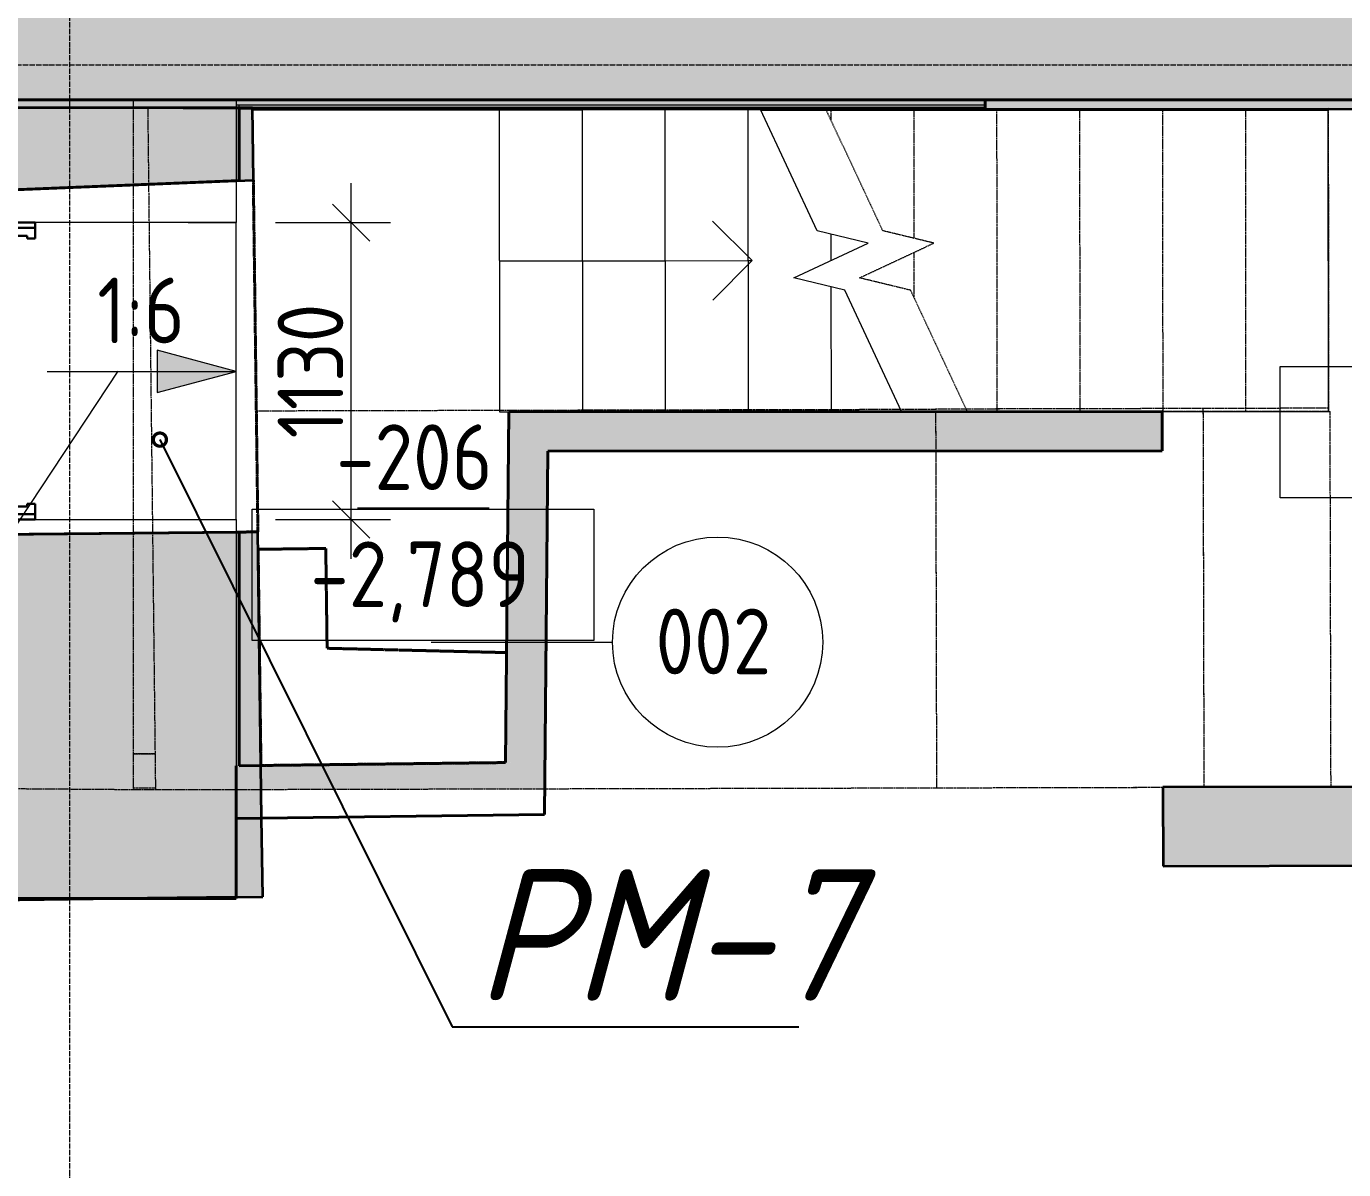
# Model space of a CAD drawing. Header units: millimetres. Extents: x 749182 to 2267578, y 70462 to 311449.
# Drawn here: x 1989139 to 1994152, y 226424 to 230775 of the extents above; entities that cross this region are included whole.
import ezdxf
from ezdxf import colors
from ezdxf.entities.mleader import LeaderData, LeaderLine
from ezdxf.math import Vec2, Vec3

# ---------------------------------------------------------------- set-up
doc = ezdxf.new("R2010")
doc.units = ezdxf.units.MM
for name, pattern in [('ADSK_Линия сетки', [25, 20, -2.5, 0, -2.5]), ('ADSK_Сверху', [4.5, 3, -1.5]), ('ADSK_Снесено', [4.5, 3, -1.5]), ('осеваяX2', [4, 2.5, -0.5, 0.5, -0.5])]:
    doc.linetypes.add(name, pattern=pattern)
doc.layers.get('Defpoints').update_dxf_attribs({"color": 255})
for name, color, linetype, lineweight in [('Аннотация', 7, 'Continuous', 9), ('Двери', 7, 'Continuous', 20), ('Каркас', 7, 'Continuous', 9), ('Лестницы', 7, 'Continuous', 18), ('Марки', 7, 'Continuous', 20), ('Марки дверей', 7, 'Continuous', 20), ('Марки помещений', 7, 'Continuous', 20), ('Оси', 165, 'осеваяX2', 13), ('отметки', 7, 'Continuous', 20), ('Пандусы', 7, 'Continuous', 18), ('Перекрытие', 7, 'Continuous', 18), ('Размер', 7, 'Continuous', 13), ('размеры', 7, 'Continuous', 9), ('Стены', 184, 'Continuous', 40), ('Стены внутренние', 7, 'Continuous', 18), ('Стены наружные', 7, 'Continuous', 18), ('Стены разрез', 7, 'Continuous', 35), ('Стены штриховка', 7, 'Continuous', 18), ('Стрелки вверх', 7, 'Continuous', 18)]:
    doc.layers.add(name, color=color, linetype=linetype, lineweight=lineweight)
doc.layers.add('Отметки потолка', color=253, linetype='Continuous')
doc.styles.add('GOST 2.304_new', font='isocpeur.ttf', dxfattribs={"width": 0.9, "oblique": 15})
doc.styles.add('GOST Common', font='GOST_Common.ttf', dxfattribs={"width": 0.9, "height": 350})
doc.styles.add('GOST Common_1', font='GOST_Common.ttf', dxfattribs={"width": 0.9, "height": 250})
doc.dimstyles.new('ADSK_Основной_2_5_мм_Округление_до_1_мм', dxfattribs={"dimscale": 304.8, "dimtxt": 251.428749, "dimasz": 0.463911, "dimexe": 0.492126, "dimexo": 0.492126, "dimgap": 0.098425, "dimtad": 1, "dimdec": 0, "dimdsep": 46, "dimtxsty": 'GOST Common_1', "dimblk1": 'OBLIQUE', "dimblk2": 'OBLIQUE', "dimsah": 1, "dimcen": 0.09, "dimdle": 0.492126, "dimazin": 2, "dimtfac": 1, "dimtdec": 4, "dimtix": 1, "dimtmove": 0, "dimatfit": 3, "dimfxl": 0, "dimtvp": 1, "dimtolj": 1, "dimtzin": 0, "dimlwd": 20, "dimlwe": 20, "dimarcsym": 0})

# ---------------------------------------------------------------- blocks, each defined once
blk = doc.blocks.new('Монолитная лестница - ___-685851-00 План подвала')
at = {"layer": 'Лестницы', "color": 253, "linetype": 'ADSK_Сверху', "true_color": 0xaaaaaa}
for p, q in [((35422.9, 19249.2), (35398.4, 19249.1)), ((35576, 19249.5), (35422.9, 19249.2)), ((35426.3, 17808), (35422.9, 19249.2)), ((35646.4, 19249.7), (35576, 19249.5)), ((35899.8, 19250.3), (35646.4, 19249.7)), ((34625.4, 19247.3), (34404.2, 19246.7)), ((34404.2, 19246.7), (34407.6, 17805.6)), ((34885.4, 19247.9), (34625.4, 19247.3)), ((35155, 19248.5), (34885.4, 19247.9)), ((35398.4, 19249.1), (35155, 19248.5)), ((34746.9, 17806.4), (34888.8, 17806.7)), ((34888.8, 17806.7), (35158.4, 17807.3)), ((35158.4, 17807.3), (35269.2, 17807.6)), ((35401.8, 17807.9), (35269.2, 17807.6)), ((35401.8, 17807.9), (35426.3, 17808)), ((35426.3, 17808), (35579.4, 17808.3)), ((35579.4, 17808.3), (35649.9, 17808.5)), ((35649.9, 17808.5), (35908.9, 17809.1))]:
    blk.add_line(p, q, dxfattribs=at)
blk = doc.blocks.new('Типовая двутавровая балка _АСТО 20-93_ Балки - 130х360мм-840536-00 План подвала')
at = {"layer": 'Каркас', "color": 253, "linetype": 'ADSK_Сверху', "true_color": 0xb2b2b2}
for p, q in [((-3587.2, 67.5), (-3670, 67.5)), ((-3669.7, -62.5), (-3585.5, -62.5))]:
    blk.add_line(p, q, dxfattribs=at)
at = {"layer": 'Каркас', "color": 253, "linetype": 'ADSK_Сверху', "true_color": 0xaaaaaa}
for p, q in [((-3670, 67.5), (-3587.2, 67.5)), ((-3669.7, -62.5), (-3585.5, -62.5))]:
    blk.add_line(p, q, dxfattribs=at)
blk = doc.blocks.new('Существующие стены подвал - Существующие стены подвал-614279-00 План подвала')
at = {"layer": 'Стены', "true_color": 0xc0c0c0}
h = blk.add_hatch(color=9, dxfattribs=at)
h.paths.add_polyline_path([(56529.9, 8243.7), (56521.9, 9891.6), (55614.7, 9887.2), (55611.4, 9124.2), (54267.7, 9129.7), (54267.1, 9158.6), (49024.4, 9158.6), (49024.4, 8259.7), (51104.6, 8255.3)])
h.paths.add_polyline_path([(55620.1, 11120.2), (56515.8, 11124.6), (56510.3, 12254.8), (55625.1, 12250.4), (55622.3, 11614.6)])
h.paths.add_polyline_path([(55630.5, 13483.5), (56504.2, 13487.8), (56482.7, 17882.1), (56479.3, 17884.3), (56484.1, 18289.1), (56581.1, 18289.1), (56577.9, 18453), (55636.9, 18454), (55634.2, 15862.2), (55639.2, 15463.8), (55633.9, 14274.6)])
h.paths.add_polyline_path([(56557.2, 19523), (56527.9, 21035.6), (56386.8, 21035.6), (56386.5, 21235.8), (56383.9, 21235.8), (56375.1, 23760.7), (56319.5, 23761.6), (56287.6, 28354.9), (56256.8, 36643.2), (56224.2, 43936.9), (48463.8, 43935.7), (48463.9, 43053.1), (55489.3, 43061.9), (55489.3, 40730.4), (55505.9, 37127.7), (55501.3, 36571.4), (55555.6, 28934.4), (55560, 28902.8), (55597.8, 28902.4), (55600, 28900.7), (55598.8, 28652.4), (55594.7, 28648.4), (55598.8, 28619.1), (55592.1, 20992.7), (55638.7, 20178.5), (55638.7, 19524), (56555.3, 19523)])
h.paths.add_polyline_path([(39393.4, 20201.7), (42161.7, 20230.9), (42716.1, 20254.9), (46306.8, 20252.4), (46773.4, 21064.2), (46669.7, 25898.2), (45913.1, 25900.5), (45930.2, 21076.8), (41376.5, 21087.9), (41376.1, 20955.6), (40178.1, 20958.6), (40178.1, 21091.2), (38511, 21094.3), (38521, 20373.6), (39393.4, 20368.1), (39393.4, 20230.7)])
h.paths.add_polyline_path([(18977.5, 20357.5), (18995.8, 20697.6), (18995.8, 21071.6), (18965.8, 21071.6), (18965.8, 20652.5), (18455.8, 20408.6), (18495.2, 20367.6), (18965.8, 20357.7)])
h.paths.add_polyline_path([(18424, 20369.1), (18455.8, 20408.6), (18455.8, 21072.6), (10754.2, 21086.2), (10745.7, 20457.8), (11345.8, 20457.8), (18045.3, 20377.1), (18211.4, 20373.6)])
h.paths.add_polyline_path([(37360, 20380.9), (37354.8, 21098.2), (30807, 21114.6), (30787, 20709.4), (30787, 20839.4), (30777, 20701.8), (30787.2, 20395.3), (34405.1, 20387.9), (35898.2, 20390.1), (37359.7, 20380.9)])
h.paths.add_polyline_path([(46613, 28542.5), (46612.9, 28546.1), (46607.5, 28863.4), (46597, 32746.9), (46594.2, 32921.9), (46603.3, 32922), (46599.4, 34522.4), (45850, 34541.9), (45850, 34540.6), (45780, 34540.4), (45780, 34543.7), (45778.3, 34543.8), (45781.2, 30723), (45896.1, 30722.1), (45903.8, 28546.1), (46608.3, 28542.6)])
h.paths.add_polyline_path([(45777.6, 35501.1), (45777.7, 35501.2), (45778.6, 35510.4), (45847.6, 35510.6), (45847.7, 35502.9), (46596.9, 35522.5), (46594.2, 36634.1), (46597.1, 37232.1), (46589.8, 43050.7), (47467.9, 43051.8), (47467.8, 43935.5), (45825.2, 43935.3), (45871.2, 35688.5), (45777.4, 35688), (45777.6, 35511.4)])
h = blk.add_hatch(color=9, dxfattribs=at)
h.paths.add_polyline_path([(49329.7, 9158.6), (49871.2, 9158.6), (49875.6, 14294.9), (49329, 14292.9), (49340.7, 13116.9), (46823.6, 13096.8), (46825.5, 14679.6), (46270, 14679.6), (46224.6, 13092), (42727.9, 13086.3), (42730.1, 14665.6), (42185, 14665.6), (42201.5, 12893.6), (40707.4, 12828.9), (40703.8, 13065.5), (39413.6, 13045.8), (39406.3, 14749.4), (38599.2, 14751.8), (38614.8, 13626), (37409.2, 13633.4), (37378.7, 17812.6), (35269.2, 17807.6), (35269.9, 17507.6), (36952, 17511.6), (36985, 12975.8), (38529.6, 12970.2), (38529.6, 12441.4), (46543.8, 12521.2), (49329.7, 12548.5), (49324.4, 9158.6)])
h.paths.add_polyline_path([(49318.4, 15362.9), (49867.2, 15364.9), (49864.2, 15536.8), (53981.4, 15484.8), (53986.4, 15882.7), (49849.9, 15934.4), (49839.1, 20218.7), (53802.2, 20191.2), (53810.6, 21022.2), (49714.8, 21049.2), (49721.2, 23288.6), (49158.9, 23290.2), (49152.9, 21045.6), (48898.2, 21047.6), (48891, 20225.9), (49309.9, 20222.2), (49309.5, 19594.6), (49307.4, 15912.3), (49314.2, 15912.3), (49314.4, 15769), (49318.4, 15363.6)])
h.paths.add_polyline_path([(55639.2, 15463.8), (55634.2, 15862.2), (55119.6, 15868.6), (55114.6, 15470.4), (55634.2, 15463.9)])
h.paths.add_polyline_path([(46826.8, 15715.6), (46826.7, 15765.4), (46818.2, 15765.4), (46818, 15915.1), (46843.2, 20243.8), (47195.9, 20240.7), (47203.1, 21060.8), (46773.4, 21064.2), (46306.8, 20252.3), (46284.7, 15923), (46302, 15923), (46301.1, 15765.4), (46299.7, 15715.6), (46826.1, 15715.6)])
h.paths.add_polyline_path([(42721, 15724.6), (42731.6, 15724.6), (42731.5, 15794.1), (42720.7, 15794.1), (42720.6, 16269.6), (42716.1, 20254.9), (42157, 20230.7), (42162.3, 16051.8), (42173.5, 15889.7), (42175, 15724.6), (42720.7, 15724.6)])
h.paths.add_polyline_path([(39401.8, 15799.5), (39401.8, 15904.1), (39405.7, 16051.8), (39393.4, 20368.1), (38521, 20373.6), (38585.5, 15803.5), (38603.2, 15801.8), (39401.4, 15799.5)])
h.paths.add_polyline_path([(49314.4, 15912.3), (49314.4, 15912.3), (49839.1, 15933.9)])
h.paths.add_polyline_path([(18025.7, 17309.8), (18944.1, 17310.7), (18400.6, 17521.8), (18877.9, 17347.6), (18215.2, 17715.5), (18045.3, 17666.4), (18045.3, 17820.5), (18945.3, 18219.8), (18945.3, 18187), (18978.7, 18187), (18978.4, 18768.6), (18945.3, 18768.3), (18945.3, 18252.7), (18045.3, 18741.2), (18045.3, 18759.5), (18012.3, 18759.1), (18025.7, 17310.2)])
h.paths.add_polyline_path([(18945.3, 17310.7), (18979.1, 17310.7), (18978.6, 17677), (18945.3, 17677), (18945.3, 17310.7)])
h.paths.add_polyline_path([(30789.2, 17377.9), (31843.5, 17390.5), (31825.3, 18779.6), (30788.4, 18769.2), (30789.1, 18187), (30842.4, 18187), (30842.4, 17677), (30789, 17677), (30789.2, 17383.9)])
h.paths.add_polyline_path([(13924.8, 17539.6), (13924.8, 17839.6), (11328.3, 17866.9), (11334.1, 20457.8), (11045.8, 20457.8), (11006.9, 17570.3), (13341.6, 17545.7)])
h.paths.add_polyline_path([(30787.7, 20077.3), (31807.9, 20118.6), (31804.3, 20361.2), (31797.1, 20361.3), (31804.3, 20393.2), (30787.5, 20395.3), (30787.7, 20079.5)])
h.paths.add_polyline_path([(17999.4, 20144), (18045.3, 20144.5), (18045.3, 20154.1), (18294.9, 20208.5), (18424, 20369.1), (17997.2, 20378.1), (17999.3, 20153.6)])
h.paths.add_polyline_path([(18945.3, 20153.3), (18977.6, 20153.6), (18977.5, 20357.5), (18945.3, 20357.5), (18945.3, 20153.6)])
h.paths.add_polyline_path([(55638.7, 20178.5), (55591.1, 21010.4), (55070.5, 21013.9), (55062.1, 20182.5), (55638.7, 20178.5)])
h.paths.add_polyline_path([(49178.9, 26805.3), (49175.3, 28869.1), (49172.8, 28868.6), (49172.1, 28239.6), (49168.3, 26805.4), (49172.8, 26805.4)])
h.paths.add_polyline_path([(49731.2, 26803.8), (49736.5, 28675), (49733.6, 28674.3), (49717.7, 28675), (49717.6, 28706.4), (49685.6, 28706.7), (49684.9, 28661.7), (49672.8, 28658.6), (49178.9, 26805.3), (49714.8, 26803.8)])
h.paths.add_polyline_path([(55598.8, 28619.1), (55555.4, 28936.1), (49736.7, 28987.5), (49721.2, 34397.5), (49675.7, 34396.8), (49676, 34273.9), (49283.2, 33202), (49633.4, 29643.5), (49684.6, 29318.6), (49684.9, 29120), (49652.2, 28970.5), (49685.2, 28976.6), (49685.6, 28956.7), (49736.7, 28956.3), (49736.5, 28675), (55591.1, 28619.2)])
h.paths.add_polyline_path([(49145.3, 28868.6), (49145.3, 28868.8), (49175.3, 28874.8), (49165.7, 34395.9), (49122.2, 34395.8), (49126.1, 32975.3), (49132.5, 32975.4), (49136.2, 32800.6), (49144.2, 28868.6)])
h.paths.add_polyline_path([(49119.2, 35465.8), (49718.1, 35466.9), (49714.8, 36618.6), (55501.3, 36571.4), (55506.2, 37173.9), (48705, 37218.3), (48702.3, 36625.7), (49116, 36624.1), (49119, 35554.6)])
h.paths.add_polyline_path([(47702.3, 36629.7), (47705, 37224.8), (46597.1, 37232.1), (46594.2, 36634.1), (47702.1, 36629.7)])
at = {"layer": 'Стены'}
for p, q in [((30842.4, 20079.5), (31742.4, 20116)), ((31742.4, 18778.8), (30842.4, 18769.8)), ((31754.4, 18778.9), (31825.3, 18779.6)), ((31292.4, 17383.9), (31742.4, 17389.3))]:
    blk.add_line(p, q, dxfattribs=at)
at = {"layer": 'Стены разрез'}
for p, q in [((30787.2, 20395.3), (34405.1, 20387.9)), ((31804.3, 20393.2), (30787.5, 20395.3)), ((31807.9, 20118.6), (31804.3, 20393.2)), ((34405.1, 20387.9), (35898.2, 20390.1)), ((35898.2, 20390.1), (37360, 20380.9)), ((31742.4, 20116), (31807.9, 20118.6)), ((31825.3, 18779.6), (31742.4, 18778.8)), ((31836.9, 17890.5), (31825.3, 18779.6)), ((31839.6, 17690.5), (31836.9, 17890.5)), ((37378.7, 17812.6), (35269.2, 17807.6)), ((35269.2, 17807.6), (35269.9, 17507.6)), ((31843.5, 17390.5), (31839.6, 17690.5)), ((35269.9, 17507.6), (36952, 17511.6)), ((30789.2, 17377.9), (31292.4, 17383.9)), ((31742.4, 17389.3), (31843.5, 17390.5))]:
    blk.add_line(p, q, dxfattribs=at)
blk = doc.blocks.new('AC_Дверь_Однопольная_Стальная - Д-12п 1130х2200h-1983165-00 План подвала')
at = {"layer": 'Двери', "linetype": 'Continuous', "lineweight": 30}
for p, q in [((-515, 1415), (-475, 1415)), ((-515, 385), (-515, 1415)), ((-475, 1415), (-475, 385)), ((-565, 385), (-545, 385)), ((-565, 315), (-565, 385)), ((-545, 385), (-515, 385)), ((-545, 315), (-545, 385)), ((-545, 385), (-545, 315)), ((-475, 385), (-515, 385)), ((-515, 385), (-515, 345)), ((515, 385), (545, 385)), ((515, 345), (515, 385)), ((545, 385), (545, 315)), ((545, 385), (565, 385)), ((545, 315), (545, 385)), ((565, 385), (565, 315)), ((-545, 315), (-565, 315)), ((-505, 315), (-545, 315)), ((-515, 345), (-505, 345)), ((-505, 345), (-505, 315)), ((505, 345), (515, 345)), ((505, 315), (505, 345)), ((545, 315), (505, 315)), ((565, 315), (545, 315))]:
    blk.add_line(p, q, dxfattribs=at)
at = {"layer": 'Двери', "linetype": 'Continuous'}
blk.add_arc((-515, 385), 1030, 0, 90, dxfattribs=at)
blk = doc.blocks.new('Новые проёмы подвал - Новые проёмы подвал-999150-00 План подвала')
at = {"layer": 'Стены', "color": 0, "linetype": 'ADSK_Снесено'}
for p, q in [((31825.3, 18779.6), (31807.9, 20118.6)), ((31825.3, 18779.6), (31754.4, 18778.9)), ((32083.6, 18716.6), (31826.2, 18713.3)), ((31826.2, 18713.3), (32083.6, 18716.6)), ((31836.9, 17890.5), (31826.2, 18713.3)), ((32088.6, 18336.6), (32083.6, 18716.6)), ((32083.6, 18716.6), (32088.6, 18336.6)), ((32771.5, 18320.1), (32088.6, 18336.6)), ((32088.6, 18336.6), (32771.5, 18320.1)), ((32767.5, 17901.6), (31836.9, 17890.5))]:
    blk.add_line(p, q, dxfattribs=at)
blk = doc.blocks.new('Высотные отметки - Рамка-5093-00 План подвала')
at = {"layer": 'Аннотация'}
for p, q in [((-6.5, 0), (-6.5, 5)), ((-6.5, 5), (6.5, 5)), ((6.5, 5), (6.5, 0)), ((6.5, 0), (-6.5, 0))]:
    blk.add_line(p, q, dxfattribs=at)
blk = doc.blocks.new('ADSK_Марка_Помещение_ОдноЗначение - Номер-247393-00 План подвала')
at = {"layer": 'Марки помещений'}
blk.add_circle((0, 0), 4, dxfattribs=at)
blk = doc.blocks.new('_Oblique')
at = {"color": 0, "linetype": 'ByBlock', "lineweight": -2}
blk.add_line((-0.5, -0.5), (0.5, 0.5), dxfattribs=at)
blk = doc.blocks.new('*D1877')
at = {"layer": 'Defpoints', "color": 0, "lineweight": 20, "transparency": 16777216}
for p in [(1989937.4, 230028.4), (1990375.3, 230028.4), (1989937.4, 228898.4)]:
    blk.add_point(p, dxfattribs=at)
at = {"layer": 'размеры', "color": 0, "lineweight": 20, "transparency": 16777216}
for p, q in [((1990375.3, 228748.4), (1990375.3, 230178.4)), ((1990087.4, 230028.4), (1990525.3, 230028.4)), ((1990087.4, 228898.4), (1990525.3, 228898.4))]:
    blk.add_line(p, q, dxfattribs=at)
at = {"layer": 'размеры', "color": 0, "lineweight": 20, "transparency": 16777216, "xscale": 141.4, "yscale": 141.4, "zscale": 141.4}
for p, rotation in [((1990375.3, 230028.4), 90), ((1990375.3, 228898.4), 270)]:
    blk.add_blockref('_Oblique', p, dxfattribs=dict(at, rotation=rotation))
at = {"layer": 'размеры', "color": 0, "lineweight": 20, "transparency": 16777216, "insert": (1990220.3, 229463.4), "char_height": 250, "width": 700.591, "attachment_point": 5, "rotation": 90, "style": 'GOST Common_1'}
blk.add_mtext('\\A1;1130', dxfattribs=at)
blk = doc.blocks.new('ADSK_Марка_Перекрытие - Экземпляр_ADSK_Позиция-177290-00 План подвала')
at = {"layer": 'Марки'}
blk.add_line((-2.5, 0), (2.5, 0), dxfattribs=at)
blk = doc.blocks.new('_DotSmall')
at = {"color": 0, "linetype": 'ByBlock', "lineweight": 35, "const_width": 0.5}
blk.add_lwpolyline([(-0.0625, 0, 1), (0.0625, 0, 1)], format="xyb", close=True, dxfattribs=at)

msp = doc.modelspace()

# ---------------------------------------------------------------- hatches: boundary and pattern name
at = {"layer": 'размеры'}
msp.add_hatch(color=0, dxfattribs=at).paths.add_polyline_path([(1989937.2444, 229462.2633), (1989637.2444, 229542.6481), (1989637.2444, 229381.8785)])
at = {"layer": 'Стены внутренние'}
h = msp.add_hatch(color=0, dxfattribs=at)
h.paths.add_polyline_path([(1996685.3303, 230495.6748), (1996715.3332, 230495.6748), (1996707.7243, 231005.6748), (1996524.7451, 231005.6748), (1996524.7451, 230495.6748)])
h.paths.add_polyline_path([(1992750.3868, 230495.6748), (1995554.7451, 230495.6748), (1995554.7451, 231005.6748), (1994868.13, 231005.6748), (1993336.8875, 230636.9173)])
h.paths.add_polyline_path([(1991056.487, 230495.6748), (1992458.1817, 230495.6748), (1990456.1568, 231005.6748), (1989512.062, 231005.6748), (1989022.2844, 230495.6748), (1989916.2868, 230495.6748)])
h = msp.add_hatch(color=0, dxfattribs=at)
h.paths.add_polyline_path([(1989916.2868, 227455.5387), (1989937.4011, 227455.5387), (1989937.4011, 227832.6111), (1989133.4311, 227509.4675), (1989827.4164, 227899.1982), (1989937.4011, 227884.1828), (1989937.4011, 227993.8832), (1989037.4011, 228296.3276), (1989037.4011, 227455.5387)])
h.paths.add_polyline_path([(1989532.5677, 228598.5918), (1989937.4011, 228808.2673), (1989937.4011, 228850.4171), (1989916.2868, 228837.283)])
h.paths.add_polyline_path([(1989687.7763, 230272.9198), (1989143.331, 230459.0697), (1989037.4011, 230457.9825), (1989037.4011, 230443.5835), (1989465.5806, 230331.2257)])
at = {"layer": 'Стены наружные'}
for points in [[(1990974.0374, 229158.1364), (1993460.9594, 229159.6537), (1993460.8679, 229309.6537), (1990975.4927, 229307.5961), (1990974.0383, 229158.2279)], [(1990962.5, 227973.2404), (1991112.5246, 227975.0371), (1991124.0454, 229158.2279), (1990974.0374, 229158.1364), (1990966.0344, 228336.23)], [(1990033.1779, 227871.1072), (1991111.5374, 227873.6589), (1991112.5246, 227975.0371), (1989949.3925, 227960.9638), (1989944.7293, 227883.1824), (1990031.9904, 227871.2693)]]:
    msp.add_hatch(color=0, dxfattribs=at).paths.add_polyline_path(points)

# ---------------------------------------------------------------- linework, layer by layer
at = {"layer": 'Лестницы', "color": 0}
for p, q in [((1990938.3732, 230457.5955), (1991253.873, 230457.922)), ((1990938.3732, 230457.5955), (1990939.5632, 229307.5961)), ((1990938.3732, 230457.5955), (1990939.5632, 229307.5961)), ((1991253.873, 230457.922), (1991569.3728, 230458.2484)), ((1991253.873, 230457.922), (1991255.0626, 229308.3079)), ((1991253.873, 230457.922), (1991255.0626, 229308.3079)), ((1991569.3728, 230458.2484), (1991884.8727, 230458.5749)), ((1991569.3728, 230458.2484), (1991570.5626, 229308.5004)), ((1991569.3728, 230458.2484), (1991570.5626, 229308.5004)), ((1991884.8727, 230458.5749), (1991932.2457, 230458.6239)), ((1991884.8727, 230458.5749), (1991886.0625, 229308.6929)), ((1991884.8727, 230458.5749), (1991886.0625, 229308.6929)), ((1992148.023, 229997.1354), (1991932.2457, 230458.6239)), ((1992342.5097, 229950.0823), (1992148.023, 229997.1354)), ((1992059.4253, 229817.7211), (1992342.5097, 229950.0823)), ((1992200.8635, 229984.3515), (1992200.9675, 229883.9017)), ((1992200.8635, 229984.3515), (1992200.9675, 229883.9017)), ((1992253.912, 229770.6679), (1992059.4253, 229817.7211)), ((1992201.0714, 229783.4519), (1992201.5625, 229308.902)), ((1992201.0714, 229783.4519), (1992201.5625, 229308.902)), ((1992469.6892, 229309.1795), (1992253.912, 229770.6679)), ((1990939.5632, 229307.5961), (1990975.4931, 229307.6333)), ((1992162.4108, 229308.8615), (1992201.5625, 229308.902)), ((1992201.5625, 229308.902), (1992469.6892, 229309.1795))]:
    msp.add_line(p, q, dxfattribs=at)
at = {"layer": 'Лестницы', "color": 0, "linetype": 'ADSK_Сверху'}
for p, q in [((1992182.2456, 230458.8826), (1994093.3715, 230460.8602)), ((1992398.0229, 229997.3941), (1992182.2456, 230458.8826)), ((1992200.3725, 230458.9014), (1992200.4127, 230420.0281)), ((1992200.3725, 230458.9014), (1992200.4127, 230420.0281)), ((1992515.8723, 230459.2279), (1992516.3798, 229968.7594)), ((1992515.8723, 230459.2279), (1992516.3798, 229968.7594)), ((1992831.3722, 230459.5543), (1992832.5621, 229309.5549)), ((1992831.3722, 230459.5543), (1992832.5621, 229309.5549)), ((1993146.872, 230459.8808), (1993148.062, 229309.8814)), ((1993146.872, 230459.8808), (1993148.062, 229309.8814)), ((1993462.3718, 230460.2073), (1993463.5618, 229310.2079)), ((1993462.3718, 230460.2073), (1993463.5618, 229310.2079)), ((1993777.8716, 230460.5337), (1993779.0616, 229310.5344)), ((1993777.8716, 230460.5337), (1993779.0616, 229310.5344)), ((1994093.3715, 230460.8602), (1994094.5615, 229310.8608)), ((1992592.5095, 229950.341), (1992398.0229, 229997.3941)), ((1992309.4252, 229817.9798), (1992592.5095, 229950.341)), ((1992516.4357, 229914.7713), (1992516.6127, 229743.763)), ((1992516.4357, 229914.7713), (1992516.6127, 229743.763)), ((1992503.9118, 229770.9266), (1992309.4252, 229817.9798)), ((1992719.6891, 229309.4381), (1992503.9118, 229770.9266)), ((1992820.4689, 229318.8759), (1992599.2282, 229318.3512)), ((1992599.2282, 229318.3512), (1992602.646, 227877.1873)), ((1992719.6891, 229309.4381), (1994094.5615, 229310.8608)), ((1993080.4722, 229319.4925), (1992820.4689, 229318.8759)), ((1993350.067, 229320.1319), (1993080.4722, 229319.4925)), ((1993593.4764, 229320.7091), (1993350.067, 229320.1319)), ((1993617.9679, 229320.7672), (1993593.4764, 229320.7091)), ((1993771.0266, 229321.1302), (1993617.9679, 229320.7672)), ((1993621.3857, 227879.598), (1993617.9679, 229320.7672)), ((1993841.4821, 229321.2973), (1993771.0266, 229321.1302)), ((1994094.8943, 229321.8983), (1993841.4821, 229321.2973)), ((1992941.9546, 227877.9902), (1993083.89, 227878.3261)), ((1993083.89, 227878.3261), (1993353.4848, 227878.964)), ((1993353.4848, 227878.964), (1993464.2527, 227879.2261)), ((1993596.8942, 227879.54), (1993464.2527, 227879.2261)), ((1993596.8942, 227879.54), (1993621.3857, 227879.598)), ((1993621.3857, 227879.598), (1993774.4444, 227879.9601)), ((1993774.4444, 227879.9601), (1993844.8999, 227880.1269)), ((1993844.8999, 227880.1269), (1994103.9198, 227880.7398))]:
    msp.add_line(p, q, dxfattribs=at)
at = {"layer": 'Марки дверей', "color": 0}
msp.add_line((1989487.4011, 229463.4045), (1988274.5296, 227626.0185), dxfattribs=at)
at = {"layer": 'Марки помещений', "color": 0}
msp.add_line((1990679.5977, 228431.4957), (1991369.555, 228431.4957), dxfattribs=at)
at = {"layer": 'Оси', "linetype": 'ADSK_Линия сетки'}
for p, q in [((1989304.9564, 214656.6284), (1989304.9564, 254606.4029)), ((1947108.8213, 230628.4045), (2015336.7643, 230628.4045))]:
    msp.add_line(p, q, dxfattribs=at)
at = {"layer": 'Пандусы', "color": 0}
for p, q in [((1989754.5211, 230028.4045), (1989937.4011, 230028.4045)), ((1989937.4011, 228898.4045), (1989937.4011, 230028.4045)), ((1989754.5211, 228898.4045), (1989937.4011, 228898.4045))]:
    msp.add_line(p, q, dxfattribs=at)
at = {"layer": 'Перекрытие', "linetype": 'ADSK_Сверху'}
for p, q in [((1989631.7315, 227870.1572), (1989602.2788, 230465.6748)), ((1989602.2788, 230465.6748), (1989999.328, 230464.8572)), ((1989999.328, 230464.8572), (1990014.3706, 229312.2211)), ((1994094.9116, 229310.0406), (1994093.2308, 230461.6807)), ((1994093.2308, 230461.6807), (1995335.0437, 230453.8754)), ((1990014.3706, 229312.2211), (1992599.2282, 229318.3512)), ((1994103.9198, 227880.7398), (1994100.5302, 229310.044)), ((1985829.6616, 227898.7751), (1989631.7315, 227870.1572)), ((1995353.7606, 227883.6973), (1994103.9198, 227880.7398)), ((1989631.7315, 227870.1572), (1992941.9546, 227877.9902))]:
    msp.add_line(p, q, dxfattribs=at)
at = {"layer": 'Перекрытие'}
for p, q in [((1990938.3755, 230455.3827), (1989999.4474, 230455.7061)), ((1994093.2416, 230454.296), (1991933.9216, 230455.0398)), ((1994094.9116, 229310.0406), (1994093.2416, 230454.296)), ((1990002.9121, 230190.2256), (1990020.3865, 228851.248)), ((1993460.8679, 229309.6537), (1994100.5302, 229310.044))]:
    msp.add_line(p, q, dxfattribs=at)
at = {"layer": 'размеры', "color": 0}
for p, q in [((1989937.2444, 229462.2633), (1989637.2444, 229542.6481)), ((1989637.2444, 229542.6481), (1989637.2444, 229381.8785)), ((1989637.2444, 229381.8785), (1989937.2444, 229462.2633))]:
    msp.add_line(p, q, dxfattribs=at)
at = {"layer": 'размеры', "color": 0, "lineweight": 20}
msp.add_line((1989218.0545, 229462.2633), (1989937.2444, 229462.2633), dxfattribs=at)
at = {"layer": 'Стены внутренние', "color": 0, "lineweight": 40}
for p, q in [((1989022.2844, 230495.6748), (1995584.7459, 230495.6748)), ((1992787.4627, 230463.6748), (1992787.4627, 230495.6748)), ((1989949.4011, 230188.0574), (1989949.4011, 230463.6748)), ((1989949.4011, 230463.6748), (1992787.4627, 230463.6748)), ((1989005.4011, 230149.8078), (1989949.4011, 230188.0574)), ((1989949.4011, 228850.5373), (1989005.4011, 228841.0854)), ((1989949.4011, 227961.1075), (1989949.4011, 228850.5373)), ((1989937.4011, 227455.5387), (1989937.4011, 227960.9638)), ((1989037.4011, 227455.5387), (1989937.4011, 227455.5387))]:
    msp.add_line(p, q, dxfattribs=at)
at = {"layer": 'Стены внутренние', "color": 0, "linetype": 'ADSK_Сверху'}
msp.add_line((1989547.4011, 227870.792), (1989547.4011, 230495.6748), dxfattribs=at)
at = {"layer": 'Стены внутренние', "color": 0}
for p, q in [((1989937.4011, 230495.6748), (1989937.4011, 230028.4045)), ((1989937.4011, 230028.4045), (1989172.4011, 230028.4045)), ((1989172.4011, 228898.4045), (1989937.4011, 228898.4045)), ((1989937.4011, 228898.4045), (1989937.4011, 228850.4171))]:
    msp.add_line(p, q, dxfattribs=at)
at = {"layer": 'Стены наружные', "color": 0, "linetype": 'ADSK_Сверху'}
msp.add_line((1989002.062, 230495.6748), (2000710.9895, 230495.6748), dxfattribs=at)
at = {"layer": 'Стены наружные', "color": 0, "lineweight": 40}
for p, q in [((1990975.498, 229308.1373), (1990962.5, 227973.2404)), ((1993460.8679, 229309.6537), (1990975.498, 229308.1373)), ((1993460.9594, 229159.6537), (1993460.8679, 229309.6537)), ((1991110.5768, 227774.9994), (1991124.0454, 229158.2279)), ((1991124.0454, 229158.2279), (1993460.9594, 229159.6537)), ((1990962.5, 227973.2404), (1989949.4011, 227961.1075)), ((1989937.4011, 227760.9494), (1991110.5768, 227774.9994))]:
    msp.add_line(p, q, dxfattribs=at)
at = {"layer": 'Стены штриховка', "color": 0}
for p, q in [((1992787.4627, 230475.6748), (1989937.4011, 230475.6748)), ((1989947.4011, 230475.6748), (1989947.4011, 230187.9764)), ((1992787.4627, 230465.6748), (1989949.4011, 230465.6748)), ((1989937.4011, 228850.4171), (1989937.4011, 227960.9638)), ((1989947.4011, 228850.5172), (1989947.4011, 227961.0835))]:
    msp.add_line(p, q, dxfattribs=at)
at = {"layer": 'Стрелки вверх', "color": 0}
for p, q in [((1991900.9676, 229883.5913), (1991750.8125, 230033.436)), ((1990938.9682, 229882.5958), (1991254.468, 229882.9223)), ((1991254.468, 229882.9223), (1991569.9678, 229883.2487)), ((1991569.9678, 229883.2487), (1991885.4677, 229883.5752)), ((1991900.9676, 229883.5913), (1991751.1229, 229733.4361)), ((1991885.4677, 229883.5752), (1991900.9676, 229883.5913))]:
    msp.add_line(p, q, dxfattribs=at)

# ---------------------------------------------------------------- block references
at = {"layer": 'Двери', "color": 0, "rotation": 89.99999999999991}
msp.add_blockref('AC_Дверь_Однопольная_Стальная - Д-12п 1130х2200h-1983165-00 План подвала', (1989487.4011, 229463.4045), dxfattribs=at)
at = {"layer": 'Каркас', "color": 0, "linetype": 'ADSK_Сверху', "rotation": 359.8967694927819}
msp.add_blockref('Типовая двутавровая балка _АСТО 20-93_ Балки - 130х360мм-840536-00 План подвала', (1993217.2576, 227932.8638), dxfattribs=at)
at = {"layer": 'Лестницы', "color": 0, "linetype": 'ADSK_Сверху'}
msp.add_blockref('Монолитная лестница - ___-685851-00 План подвала', (1958195.046, 210071.6162), dxfattribs=at)
at = {"layer": 'Марки', "color": 0, "xscale": 99.99999999999993, "yscale": 99.99999999999993, "zscale": 99.99999999999993}
msp.add_blockref('ADSK_Марка_Перекрытие - Экземпляр_ADSK_Позиция-177290-00 План подвала', (1990649.9019, 228942.6437), dxfattribs=at)
at = {"layer": 'Марки помещений', "color": 0, "xscale": 99.99999999999993, "yscale": 99.99999999999993, "zscale": 99.99999999999993}
msp.add_blockref('ADSK_Марка_Помещение_ОдноЗначение - Номер-247393-00 План подвала', (1991769.555, 228431.4957), dxfattribs=at)
at = {"layer": 'отметки', "color": 0, "lineweight": 20, "xscale": 99.99999999999993, "yscale": 99.99999999999993, "zscale": 99.99999999999993}
for p in [(1994560.5419, 228980.6734), (1990648.5109, 228438.0925)]:
    msp.add_blockref('Высотные отметки - Рамка-5093-00 План подвала', p, dxfattribs=at)
at = {"layer": 'Стены'}
msp.add_blockref('Существующие стены подвал - Существующие стены подвал-614279-00 План подвала', (1958195.046, 210071.6162), dxfattribs=at)
at = {"layer": 'Стены', "color": 0, "linetype": 'ADSK_Снесено'}
msp.add_blockref('Новые проёмы подвал - Новые проёмы подвал-999150-00 План подвала', (1958195.046, 210071.6162), dxfattribs=at)

# ---------------------------------------------------------------- texts
at = {"layer": 'Марки помещений', "color": 0, "lineweight": 9, "insert": (1991533.2977, 228559.2208), "char_height": 250, "width": 584.430187, "attachment_point": 1, "style": 'GOST Common'}
msp.add_mtext('002', dxfattribs=at)
at = {"layer": 'отметки', "color": 0, "lineweight": 20, "insert": (1990219.8348, 228814.7996), "char_height": 250, "width": 1028.822569, "attachment_point": 1, "line_spacing_factor": 1.022761, "style": 'GOST Common'}
msp.add_mtext('-2,789', dxfattribs=at)
at = {"layer": 'Отметки потолка', "color": 0, "lineweight": 9, "insert": (1990317.9711, 229260.4812), "char_height": 250, "width": 779.24025, "attachment_point": 1, "style": 'GOST Common'}
msp.add_mtext('-206', dxfattribs=at)
at = {"layer": 'размеры', "color": 0, "lineweight": 20, "insert": (1989409.1961, 229818.9704), "char_height": 250, "width": 404.288048, "attachment_point": 1, "line_spacing_factor": 1.022761, "style": 'GOST Common'}
msp.add_mtext('1:6', dxfattribs=at)

# ---------------------------------------------------------------- dimensions: what is measured, and where the dimension line sits
at = {"layer": 'размеры', "color": 0, "lineweight": 20}
dim = msp.add_linear_dim(base=(1990375.3308, 230028.4045), p1=(1989937.4011, 228898.4045), p2=(1989937.4011, 230028.4045), angle=90, dimstyle='ADSK_Основной_2_5_мм_Округление_до_1_мм', override={"dimpost": '<>', "dimfxl": 1130}, dxfattribs=at)
dim.commit()
dim.dimension.update_dxf_attribs({"geometry": '*D1877', "text_midpoint": (1990220.3308, 229463.4045)})

# ---------------------------------------------------------------- leaders
at = {"layer": 'Размер', "color": 0, "ltscale": 20}
ml = msp.add_multileader_mtext('Standard', dxfattribs=at)
ml.set_content('\\A1;РМ-7', style='GOST 2.304_new')
ml.set_leader_properties()
ml.set_arrow_properties(name='DOTSMALL')
ml.build(insert=Vec2(0, 0))
ml.multileader.update_dxf_attribs({"text_left_attachment_type": 6, "text_right_attachment_type": 6, "dogleg_length": 1, "arrow_head_size": 100})
ctx = ml.context
ctx.base_point, ctx.char_height, ctx.arrow_head_size, ctx.landing_gap_size, ctx.plane_origin = Vec3(1990779.4535, 226967.1852), 500, 100, 0, Vec3(1970194.1546, 373535.8077)
ctx.left_attachment, ctx.right_attachment, ctx.text_align_type = 6, 6, 1
notes = []
notes.append((ctx, [(1, (1, 1, 0), (1990759.4535, 226967.1852), (1, 0), 20, [(0, [(1989647.3009, 229202.3461)], 0, [])])]))
ctx.mtext.insert, ctx.mtext.rotation, ctx.mtext.width, ctx.mtext.alignment, ctx.mtext.flow_direction = Vec3(1991565.9281, 227567.1852), 6.283185307, 1286.674802, 2, 5
for ctx, leaders in notes:
    for number, flags, end, landing, length, lines in leaders:
        leader = LeaderData()
        leader.index, (leader.has_last_leader_line, leader.has_dogleg_vector, leader.attachment_direction) = number, flags
        leader.last_leader_point, leader.dogleg_vector, leader.dogleg_length = Vec3(end), Vec3(landing), length
        for number, points, colour, breaks in lines:
            line = LeaderLine()
            line.index, line.vertices, line.color, line.breaks = number, Vec3.list(points), colors.encode_raw_color(colour), breaks
            leader.lines.append(line)
        ctx.leaders.append(leader)

doc.saveas('drawing.dxf')
